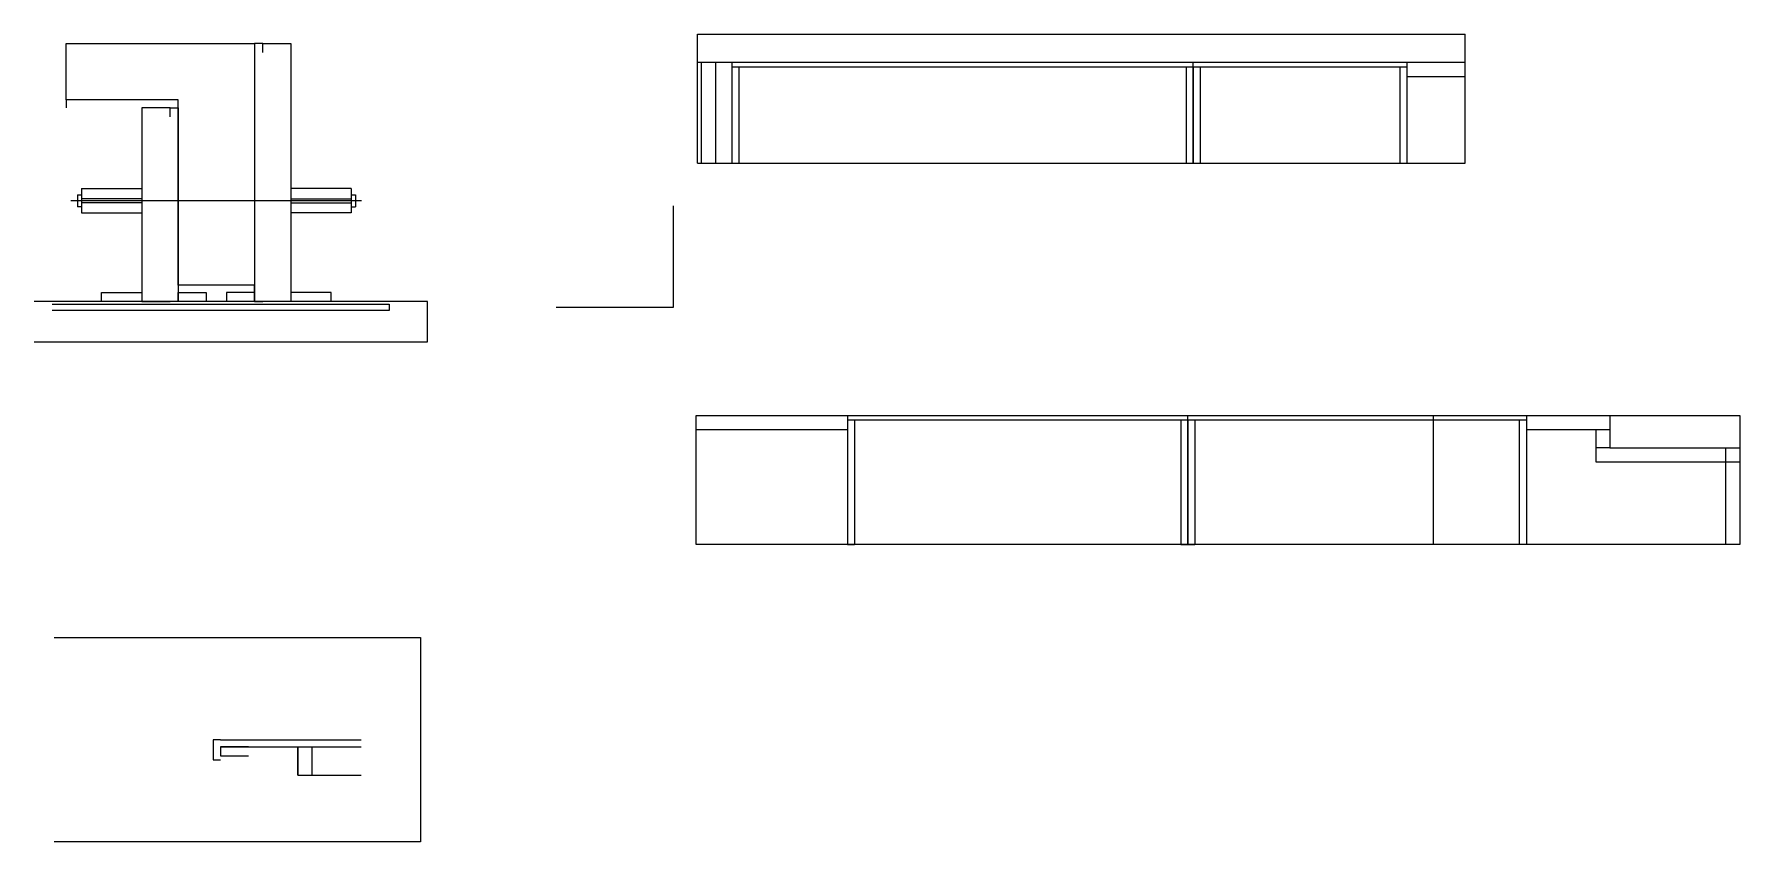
# Model space of a CAD drawing. Header units: metres. Extents: x 1751 to 2598, y 16400 to 16801.
import ezdxf

# ---------------------------------------------------------------- set-up
doc = ezdxf.new("R2010")
doc.units = ezdxf.units.M
for name, color, linetype in [('barrote', 7, 'Continuous'), ('CONCRETO', 7, 'Continuous'), ('COTA', 7, 'Continuous'), ('Cotas', 7, 'Continuous'), ('Madeira', 7, 'Continuous'), ('NOMENCLATURA', 7, 'Continuous'), ('Painéis', 7, 'Continuous'), ('SARR_2.2x7', 7, 'Continuous'), ('SARR_3.5x7', 7, 'Continuous'), ('SCO-___-LAJ', 7, 'Continuous'), ('TENSOR', 7, 'Continuous')]:
    doc.layers.add(name, color=color, linetype=linetype)

msp = doc.modelspace()

# ---------------------------------------------------------------- linework, layer by layer
at = {"color": 7, "lineweight": 25}
for p, q in [((1774.67, 16724.39), (1774.67, 16712.39)), ((1774.67, 16724.39), (1804.67, 16724.39)), ((1908.67, 16724.39), (1878.67, 16724.39)), ((1908.67, 16724.39), (1908.67, 16712.39)), ((1772.67, 16721.39), (1772.67, 16715.39)), ((1772.67, 16721.39), (1774.67, 16721.39)), ((1774.67, 16715.39), (1772.67, 16715.39)), ((1804.67, 16719.39), (1774.67, 16719.39)), ((1804.67, 16717.39), (1774.67, 16717.39)), ((1878.67, 16719.39), (1908.67, 16719.39)), ((1878.67, 16717.39), (1908.67, 16717.39)), ((1908.67, 16721.39), (1910.67, 16721.39)), ((1908.67, 16715.39), (1910.67, 16715.39)), ((1910.67, 16721.39), (1910.67, 16715.39)), ((1774.67, 16712.39), (1804.67, 16712.39)), ((1908.67, 16712.39), (1878.67, 16712.39))]:
    msp.add_line(p, q, dxfattribs=at)
at = {"layer": 'barrote', "color": 7, "lineweight": 25}
msp.add_lwpolyline([(1751.21, 16648.42), (1946.4, 16648.42), (1946.4, 16668.42), (1751.21, 16668.42)], dxfattribs=at)
at = {"layer": 'CONCRETO', "color": 7, "lineweight": 25}
msp.add_lwpolyline([(1767.07, 16768.42), (1767.07, 16796.42), (1860.67, 16796.42), (1860.67, 16768.42), (1860.67, 16768.42), (1860.67, 16676.42), (1822.67, 16676.42), (1822.67, 16768.42)], dxfattribs=at)
at = {"layer": 'COTA', "color": 7, "lineweight": 25}
for p, q in [((2080.56, 16801.08), (2461.56, 16801.08)), ((2080.56, 16787.08), (2080.56, 16801.08)), ((2461.56, 16787.08), (2461.56, 16801.08)), ((2533.41, 16611.83), (2597.91, 16611.83)), ((2597.91, 16611.83), (2597.91, 16595.83))]:
    msp.add_line(p, q, dxfattribs=at)
at = {"layer": 'Cotas', "color": 7, "lineweight": 25}
msp.add_lwpolyline([(1761.1, 16501.62), (1943.06, 16501.62), (1943.06, 16400.18), (1761.1, 16400.18)], dxfattribs=at)
at = {"layer": 'Madeira', "color": 7, "lineweight": 25}
for points in [[(1864.67, 16792.02), (1864.67, 16796.42), (1878.67, 16796.42), (1878.67, 16792.02)], [(1864.67, 16796.42), (1878.67, 16796.42), (1878.67, 16668.42), (1864.67, 16668.42)], [(1818.67, 16760.02), (1818.67, 16764.42), (1804.67, 16764.42), (1804.67, 16760.02)], [(1818.67, 16764.42), (1804.67, 16764.42), (1804.67, 16668.42), (1818.67, 16668.42)], [(1784.67, 16668.42), (1784.67, 16672.82), (1804.67, 16672.82), (1804.67, 16668.42)], [(1822.67, 16668.42), (1822.67, 16672.82), (1836.67, 16672.82), (1836.67, 16668.42)], [(1860.67, 16668.42), (1860.67, 16672.82), (1846.67, 16672.82), (1846.67, 16668.42)], [(1898.67, 16668.42), (1898.67, 16672.82), (1878.67, 16672.82), (1878.67, 16668.42)], [(1857.7, 16447.31), (1843.72, 16447.31), (1843.72, 16442.91), (1857.7, 16442.91)], [(1882.08, 16433.31), (1882.08, 16447.31), (1889.08, 16447.31), (1889.08, 16433.31)], [(1882.08, 16447.31), (1882.08, 16433.31), (1913.55, 16433.31)]]:
    msp.add_lwpolyline(points, dxfattribs=at)
at = {"layer": 'NOMENCLATURA', "color": 7, "lineweight": 25}
for p, q in [((2068.56, 16665.54), (2068.56, 16715.92)), ((2010.35, 16665.54), (2068.56, 16665.54))]:
    msp.add_line(p, q, dxfattribs=at)
at = {"layer": 'Painéis', "color": 7, "lineweight": 25}
for p, q in [((2080.56, 16787.08), (2461.56, 16787.08)), ((2080.56, 16737.08), (2080.56, 16787.08)), ((2082.56, 16737.08), (2082.56, 16787.08)), ((2326.56, 16737.08), (2326.56, 16787.08)), ((2461.56, 16737.08), (2461.56, 16787.08)), ((2080.56, 16737.08), (2461.56, 16737.08)), ((2079.91, 16547.83), (2079.91, 16611.83)), ((2079.91, 16611.83), (2533.41, 16611.83)), ((2323.91, 16547.83), (2323.91, 16611.83)), ((2445.91, 16547.83), (2445.91, 16611.83)), ((2533.41, 16611.83), (2533.41, 16595.83)), ((2533.41, 16595.83), (2597.91, 16595.83)), ((2597.91, 16595.83), (2597.91, 16547.83)), ((2597.91, 16547.83), (2079.91, 16547.83)), ((1843.72, 16450.91), (1913.57, 16450.91)), ((1843.72, 16447.31), (1913.55, 16447.31))]:
    msp.add_line(p, q, dxfattribs=at)
for points in [[(1864.67, 16796.42), (1860.67, 16796.42), (1860.67, 16668.42), (1864.67, 16668.42)], [(1822.67, 16764.42), (1822.67, 16768.42), (1767.07, 16768.42), (1767.07, 16764.42)], [(1818.67, 16764.42), (1822.67, 16764.42), (1822.67, 16668.42), (1818.67, 16668.42)], [(1860.67, 16672.82), (1860.67, 16676.42), (1822.67, 16676.42), (1822.67, 16672.82)], [(1843.72, 16450.91), (1840.12, 16450.91), (1840.12, 16440.91), (1843.72, 16440.91)]]:
    msp.add_lwpolyline(points, dxfattribs=at)
at = {"layer": 'SARR_2.2x7', "color": 7, "lineweight": 25}
for p, q in [((2089.56, 16737.08), (2089.56, 16787.08)), ((2097.56, 16784.88), (2326.56, 16784.88)), ((2326.56, 16784.88), (2432.56, 16784.88)), ((2432.56, 16780.08), (2461.56, 16780.08)), ((2079.91, 16604.83), (2154.91, 16604.83)), ((2154.91, 16609.63), (2323.91, 16609.63)), ((2323.91, 16609.63), (2491.91, 16609.63)), ((2491.91, 16604.83), (2533.41, 16604.83)), ((2526.41, 16604.83), (2526.41, 16595.83)), ((2533.41, 16595.83), (2526.41, 16595.83)), ((2526.41, 16595.83), (2526.41, 16588.83)), ((2590.91, 16547.83), (2590.91, 16595.83)), ((2526.41, 16588.83), (2597.91, 16588.83))]:
    msp.add_line(p, q, dxfattribs=at)
at = {"layer": 'SARR_3.5x7', "color": 7, "lineweight": 25}
for p, q in [((2097.56, 16787.08), (2097.56, 16737.08)), ((2101.06, 16784.88), (2101.06, 16737.08)), ((2323.06, 16784.88), (2323.06, 16737.08)), ((2326.56, 16784.88), (2326.56, 16737.08)), ((2330.06, 16784.88), (2330.06, 16737.08)), ((2429.06, 16784.88), (2429.06, 16737.08)), ((2432.56, 16787.08), (2432.56, 16737.08)), ((2097.56, 16737.08), (2101.06, 16737.08)), ((2323.06, 16737.08), (2326.56, 16737.08)), ((2326.56, 16737.08), (2330.06, 16737.08)), ((2429.06, 16737.08), (2432.56, 16737.08)), ((2154.91, 16611.83), (2154.91, 16547.83)), ((2158.41, 16609.63), (2158.41, 16547.83)), ((2320.41, 16609.63), (2320.41, 16547.83)), ((2323.91, 16609.63), (2323.91, 16547.83)), ((2327.41, 16609.63), (2327.41, 16547.83)), ((2488.41, 16609.63), (2488.41, 16547.83)), ((2491.91, 16611.83), (2491.91, 16547.83)), ((2154.91, 16547.83), (2158.41, 16547.83)), ((2320.41, 16547.83), (2323.91, 16547.83)), ((2323.91, 16547.83), (2327.41, 16547.83))]:
    msp.add_line(p, q, dxfattribs=at)
at = {"layer": 'SCO-___-LAJ', "color": 7, "lineweight": 25}
msp.add_lwpolyline([(1760.22, 16667.09), (1927.52, 16667.09), (1927.52, 16663.89), (1760.22, 16663.89)], dxfattribs=at)
at = {"layer": 'TENSOR', "color": 7, "lineweight": 25}
msp.add_line((1913.67, 16718.39), (1769.37, 16718.39), dxfattribs=at)

doc.saveas('drawing.dxf')
